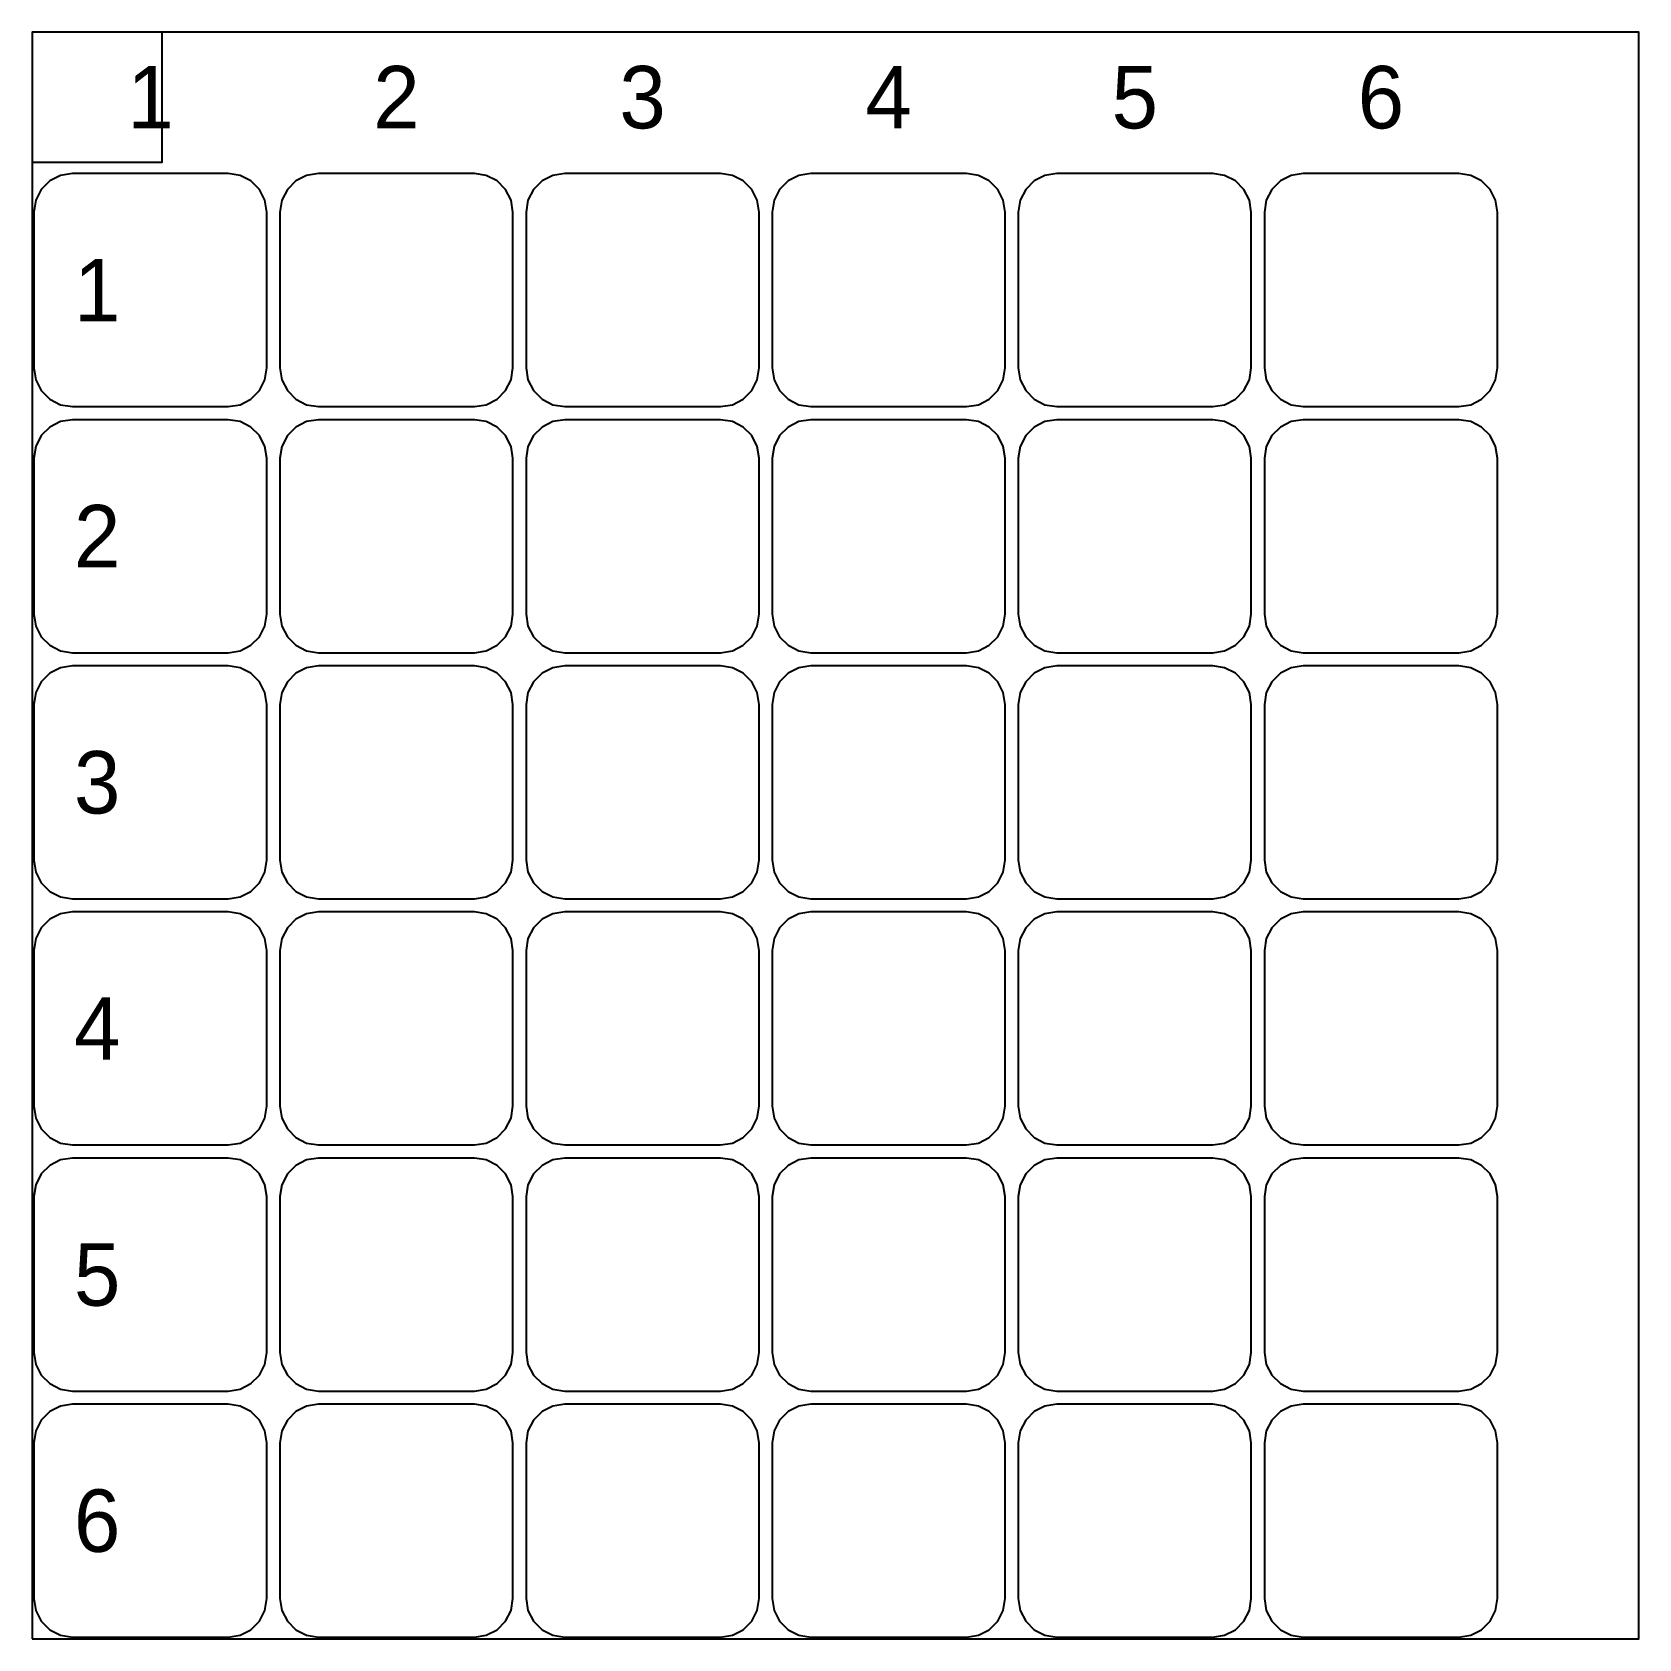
# Model space of a CAD drawing. Extents: x 0 to 200, y 0 to 200.
import ezdxf
from ezdxf.enums import TextEntityAlignment as Align

# ---------------------------------------------------------------- set-up
doc = ezdxf.new("R2010")
doc.units = 0

msp = doc.modelspace()

# ---------------------------------------------------------------- linework, layer by layer
for points in [[(0, 0), (200, 0), (200, 200), (0, 200)], [(0, 183.810687), (16.189313, 183.810687), (16.189313, 200), (0, 200)], [(29.217557, 177.59313), (28.982629, 179.076411), (28.300839, 180.414499), (27.238926, 181.476411), (25.900839, 182.158201), (24.417557, 182.39313), (5.017557, 182.39313), (3.534276, 182.158201), (2.196188, 181.476411), (1.134276, 180.414499), (0.452486, 179.076411), (0.217557, 177.59313), (0.217557, 158.19313), (0.452486, 156.709848), (1.134276, 155.371761), (2.196188, 154.309848), (3.534276, 153.628058), (5.017557, 153.39313), (24.417557, 153.39313), (25.900839, 153.628058), (27.238926, 154.309848), (28.300839, 155.371761), (28.982629, 156.709848), (29.217557, 158.19313)], [(59.852672, 177.59313), (59.617743, 179.076411), (58.935953, 180.414499), (57.874041, 181.476411), (56.535953, 182.158201), (55.052672, 182.39313), (35.652672, 182.39313), (34.16939, 182.158201), (32.831303, 181.476411), (31.76939, 180.414499), (31.0876, 179.076411), (30.852672, 177.59313), (30.852672, 158.19313), (31.0876, 156.709848), (31.76939, 155.371761), (32.831303, 154.309848), (34.16939, 153.628058), (35.652672, 153.39313), (55.052672, 153.39313), (56.535953, 153.628058), (57.874041, 154.309848), (58.935953, 155.371761), (59.617743, 156.709848), (59.852672, 158.19313)], [(90.487786, 177.59313), (90.252858, 179.076411), (89.571068, 180.414499), (88.509155, 181.476411), (87.171068, 182.158201), (85.687786, 182.39313), (66.287786, 182.39313), (64.804505, 182.158201), (63.466417, 181.476411), (62.404505, 180.414499), (61.722715, 179.076411), (61.487786, 177.59313), (61.487786, 158.19313), (61.722715, 156.709848), (62.404505, 155.371761), (63.466417, 154.309848), (64.804505, 153.628058), (66.287786, 153.39313), (85.687786, 153.39313), (87.171068, 153.628058), (88.509155, 154.309848), (89.571068, 155.371761), (90.252858, 156.709848), (90.487786, 158.19313)], [(121.122901, 177.59313), (120.887972, 179.076411), (120.206182, 180.414499), (119.14427, 181.476411), (117.806182, 182.158201), (116.322901, 182.39313), (96.922901, 182.39313), (95.439619, 182.158201), (94.101532, 181.476411), (93.039619, 180.414499), (92.357829, 179.076411), (92.122901, 177.59313), (92.122901, 158.19313), (92.357829, 156.709848), (93.039619, 155.371761), (94.101532, 154.309848), (95.439619, 153.628058), (96.922901, 153.39313), (116.322901, 153.39313), (117.806182, 153.628058), (119.14427, 154.309848), (120.206182, 155.371761), (120.887972, 156.709848), (121.122901, 158.19313)], [(151.758015, 177.59313), (151.523087, 179.076411), (150.841297, 180.414499), (149.779384, 181.476411), (148.441297, 182.158201), (146.958015, 182.39313), (127.558015, 182.39313), (126.074734, 182.158201), (124.736646, 181.476411), (123.674734, 180.414499), (122.992944, 179.076411), (122.758015, 177.59313), (122.758015, 158.19313), (122.992944, 156.709848), (123.674734, 155.371761), (124.736646, 154.309848), (126.074734, 153.628058), (127.558015, 153.39313), (146.958015, 153.39313), (148.441297, 153.628058), (149.779384, 154.309848), (150.841297, 155.371761), (151.523087, 156.709848), (151.758015, 158.19313)], [(182.39313, 177.59313), (182.158201, 179.076411), (181.476411, 180.414499), (180.414499, 181.476411), (179.076411, 182.158201), (177.59313, 182.39313), (158.19313, 182.39313), (156.709848, 182.158201), (155.371761, 181.476411), (154.309848, 180.414499), (153.628058, 179.076411), (153.39313, 177.59313), (153.39313, 158.19313), (153.628058, 156.709848), (154.309848, 155.371761), (155.371761, 154.309848), (156.709848, 153.628058), (158.19313, 153.39313), (177.59313, 153.39313), (179.076411, 153.628058), (180.414499, 154.309848), (181.476411, 155.371761), (182.158201, 156.709848), (182.39313, 158.19313)], [(29.217557, 146.958015), (28.982629, 148.441297), (28.300839, 149.779384), (27.238926, 150.841297), (25.900839, 151.523087), (24.417557, 151.758015), (5.017557, 151.758015), (3.534276, 151.523087), (2.196188, 150.841297), (1.134276, 149.779384), (0.452486, 148.441297), (0.217557, 146.958015), (0.217557, 127.558015), (0.452486, 126.074734), (1.134276, 124.736646), (2.196188, 123.674734), (3.534276, 122.992944), (5.017557, 122.758015), (24.417557, 122.758015), (25.900839, 122.992944), (27.238926, 123.674734), (28.300839, 124.736646), (28.982629, 126.074734), (29.217557, 127.558015)], [(59.852672, 146.958015), (59.617743, 148.441297), (58.935953, 149.779384), (57.874041, 150.841297), (56.535953, 151.523087), (55.052672, 151.758015), (35.652672, 151.758015), (34.16939, 151.523087), (32.831303, 150.841297), (31.76939, 149.779384), (31.0876, 148.441297), (30.852672, 146.958015), (30.852672, 127.558015), (31.0876, 126.074734), (31.76939, 124.736646), (32.831303, 123.674734), (34.16939, 122.992944), (35.652672, 122.758015), (55.052672, 122.758015), (56.535953, 122.992944), (57.874041, 123.674734), (58.935953, 124.736646), (59.617743, 126.074734), (59.852672, 127.558015)], [(90.487786, 146.958015), (90.252858, 148.441297), (89.571068, 149.779384), (88.509155, 150.841297), (87.171068, 151.523087), (85.687786, 151.758015), (66.287786, 151.758015), (64.804505, 151.523087), (63.466417, 150.841297), (62.404505, 149.779384), (61.722715, 148.441297), (61.487786, 146.958015), (61.487786, 127.558015), (61.722715, 126.074734), (62.404505, 124.736646), (63.466417, 123.674734), (64.804505, 122.992944), (66.287786, 122.758015), (85.687786, 122.758015), (87.171068, 122.992944), (88.509155, 123.674734), (89.571068, 124.736646), (90.252858, 126.074734), (90.487786, 127.558015)], [(121.122901, 146.958015), (120.887972, 148.441297), (120.206182, 149.779384), (119.14427, 150.841297), (117.806182, 151.523087), (116.322901, 151.758015), (96.922901, 151.758015), (95.439619, 151.523087), (94.101532, 150.841297), (93.039619, 149.779384), (92.357829, 148.441297), (92.122901, 146.958015), (92.122901, 127.558015), (92.357829, 126.074734), (93.039619, 124.736646), (94.101532, 123.674734), (95.439619, 122.992944), (96.922901, 122.758015), (116.322901, 122.758015), (117.806182, 122.992944), (119.14427, 123.674734), (120.206182, 124.736646), (120.887972, 126.074734), (121.122901, 127.558015)], [(151.758015, 146.958015), (151.523087, 148.441297), (150.841297, 149.779384), (149.779384, 150.841297), (148.441297, 151.523087), (146.958015, 151.758015), (127.558015, 151.758015), (126.074734, 151.523087), (124.736646, 150.841297), (123.674734, 149.779384), (122.992944, 148.441297), (122.758015, 146.958015), (122.758015, 127.558015), (122.992944, 126.074734), (123.674734, 124.736646), (124.736646, 123.674734), (126.074734, 122.992944), (127.558015, 122.758015), (146.958015, 122.758015), (148.441297, 122.992944), (149.779384, 123.674734), (150.841297, 124.736646), (151.523087, 126.074734), (151.758015, 127.558015)], [(182.39313, 146.958015), (182.158201, 148.441297), (181.476411, 149.779384), (180.414499, 150.841297), (179.076411, 151.523087), (177.59313, 151.758015), (158.19313, 151.758015), (156.709848, 151.523087), (155.371761, 150.841297), (154.309848, 149.779384), (153.628058, 148.441297), (153.39313, 146.958015), (153.39313, 127.558015), (153.628058, 126.074734), (154.309848, 124.736646), (155.371761, 123.674734), (156.709848, 122.992944), (158.19313, 122.758015), (177.59313, 122.758015), (179.076411, 122.992944), (180.414499, 123.674734), (181.476411, 124.736646), (182.158201, 126.074734), (182.39313, 127.558015)], [(29.217557, 116.322901), (28.982629, 117.806182), (28.300839, 119.14427), (27.238926, 120.206182), (25.900839, 120.887972), (24.417557, 121.122901), (5.017557, 121.122901), (3.534276, 120.887972), (2.196188, 120.206182), (1.134276, 119.14427), (0.452486, 117.806182), (0.217557, 116.322901), (0.217557, 96.922901), (0.452486, 95.439619), (1.134276, 94.101532), (2.196188, 93.039619), (3.534276, 92.357829), (5.017557, 92.122901), (24.417557, 92.122901), (25.900839, 92.357829), (27.238926, 93.039619), (28.300839, 94.101532), (28.982629, 95.439619), (29.217557, 96.922901)], [(59.852672, 116.322901), (59.617743, 117.806182), (58.935953, 119.14427), (57.874041, 120.206182), (56.535953, 120.887972), (55.052672, 121.122901), (35.652672, 121.122901), (34.16939, 120.887972), (32.831303, 120.206182), (31.76939, 119.14427), (31.0876, 117.806182), (30.852672, 116.322901), (30.852672, 96.922901), (31.0876, 95.439619), (31.76939, 94.101532), (32.831303, 93.039619), (34.16939, 92.357829), (35.652672, 92.122901), (55.052672, 92.122901), (56.535953, 92.357829), (57.874041, 93.039619), (58.935953, 94.101532), (59.617743, 95.439619), (59.852672, 96.922901)], [(90.487786, 116.322901), (90.252858, 117.806182), (89.571068, 119.14427), (88.509155, 120.206182), (87.171068, 120.887972), (85.687786, 121.122901), (66.287786, 121.122901), (64.804505, 120.887972), (63.466417, 120.206182), (62.404505, 119.14427), (61.722715, 117.806182), (61.487786, 116.322901), (61.487786, 96.922901), (61.722715, 95.439619), (62.404505, 94.101532), (63.466417, 93.039619), (64.804505, 92.357829), (66.287786, 92.122901), (85.687786, 92.122901), (87.171068, 92.357829), (88.509155, 93.039619), (89.571068, 94.101532), (90.252858, 95.439619), (90.487786, 96.922901)], [(121.122901, 116.322901), (120.887972, 117.806182), (120.206182, 119.14427), (119.14427, 120.206182), (117.806182, 120.887972), (116.322901, 121.122901), (96.922901, 121.122901), (95.439619, 120.887972), (94.101532, 120.206182), (93.039619, 119.14427), (92.357829, 117.806182), (92.122901, 116.322901), (92.122901, 96.922901), (92.357829, 95.439619), (93.039619, 94.101532), (94.101532, 93.039619), (95.439619, 92.357829), (96.922901, 92.122901), (116.322901, 92.122901), (117.806182, 92.357829), (119.14427, 93.039619), (120.206182, 94.101532), (120.887972, 95.439619), (121.122901, 96.922901)], [(151.758015, 116.322901), (151.523087, 117.806182), (150.841297, 119.14427), (149.779384, 120.206182), (148.441297, 120.887972), (146.958015, 121.122901), (127.558015, 121.122901), (126.074734, 120.887972), (124.736646, 120.206182), (123.674734, 119.14427), (122.992944, 117.806182), (122.758015, 116.322901), (122.758015, 96.922901), (122.992944, 95.439619), (123.674734, 94.101532), (124.736646, 93.039619), (126.074734, 92.357829), (127.558015, 92.122901), (146.958015, 92.122901), (148.441297, 92.357829), (149.779384, 93.039619), (150.841297, 94.101532), (151.523087, 95.439619), (151.758015, 96.922901)], [(182.39313, 116.322901), (182.158201, 117.806182), (181.476411, 119.14427), (180.414499, 120.206182), (179.076411, 120.887972), (177.59313, 121.122901), (158.19313, 121.122901), (156.709848, 120.887972), (155.371761, 120.206182), (154.309848, 119.14427), (153.628058, 117.806182), (153.39313, 116.322901), (153.39313, 96.922901), (153.628058, 95.439619), (154.309848, 94.101532), (155.371761, 93.039619), (156.709848, 92.357829), (158.19313, 92.122901), (177.59313, 92.122901), (179.076411, 92.357829), (180.414499, 93.039619), (181.476411, 94.101532), (182.158201, 95.439619), (182.39313, 96.922901)], [(29.217557, 85.687786), (28.982629, 87.171068), (28.300839, 88.509155), (27.238926, 89.571068), (25.900839, 90.252858), (24.417557, 90.487786), (5.017557, 90.487786), (3.534276, 90.252858), (2.196188, 89.571068), (1.134276, 88.509155), (0.452486, 87.171068), (0.217557, 85.687786), (0.217557, 66.287786), (0.452486, 64.804505), (1.134276, 63.466417), (2.196188, 62.404505), (3.534276, 61.722715), (5.017557, 61.487786), (24.417557, 61.487786), (25.900839, 61.722715), (27.238926, 62.404505), (28.300839, 63.466417), (28.982629, 64.804505), (29.217557, 66.287786)], [(59.852672, 85.687786), (59.617743, 87.171068), (58.935953, 88.509155), (57.874041, 89.571068), (56.535953, 90.252858), (55.052672, 90.487786), (35.652672, 90.487786), (34.16939, 90.252858), (32.831303, 89.571068), (31.76939, 88.509155), (31.0876, 87.171068), (30.852672, 85.687786), (30.852672, 66.287786), (31.0876, 64.804505), (31.76939, 63.466417), (32.831303, 62.404505), (34.16939, 61.722715), (35.652672, 61.487786), (55.052672, 61.487786), (56.535953, 61.722715), (57.874041, 62.404505), (58.935953, 63.466417), (59.617743, 64.804505), (59.852672, 66.287786)], [(90.487786, 85.687786), (90.252858, 87.171068), (89.571068, 88.509155), (88.509155, 89.571068), (87.171068, 90.252858), (85.687786, 90.487786), (66.287786, 90.487786), (64.804505, 90.252858), (63.466417, 89.571068), (62.404505, 88.509155), (61.722715, 87.171068), (61.487786, 85.687786), (61.487786, 66.287786), (61.722715, 64.804505), (62.404505, 63.466417), (63.466417, 62.404505), (64.804505, 61.722715), (66.287786, 61.487786), (85.687786, 61.487786), (87.171068, 61.722715), (88.509155, 62.404505), (89.571068, 63.466417), (90.252858, 64.804505), (90.487786, 66.287786)], [(121.122901, 85.687786), (120.887972, 87.171068), (120.206182, 88.509155), (119.14427, 89.571068), (117.806182, 90.252858), (116.322901, 90.487786), (96.922901, 90.487786), (95.439619, 90.252858), (94.101532, 89.571068), (93.039619, 88.509155), (92.357829, 87.171068), (92.122901, 85.687786), (92.122901, 66.287786), (92.357829, 64.804505), (93.039619, 63.466417), (94.101532, 62.404505), (95.439619, 61.722715), (96.922901, 61.487786), (116.322901, 61.487786), (117.806182, 61.722715), (119.14427, 62.404505), (120.206182, 63.466417), (120.887972, 64.804505), (121.122901, 66.287786)], [(151.758015, 85.687786), (151.523087, 87.171068), (150.841297, 88.509155), (149.779384, 89.571068), (148.441297, 90.252858), (146.958015, 90.487786), (127.558015, 90.487786), (126.074734, 90.252858), (124.736646, 89.571068), (123.674734, 88.509155), (122.992944, 87.171068), (122.758015, 85.687786), (122.758015, 66.287786), (122.992944, 64.804505), (123.674734, 63.466417), (124.736646, 62.404505), (126.074734, 61.722715), (127.558015, 61.487786), (146.958015, 61.487786), (148.441297, 61.722715), (149.779384, 62.404505), (150.841297, 63.466417), (151.523087, 64.804505), (151.758015, 66.287786)], [(182.39313, 85.687786), (182.158201, 87.171068), (181.476411, 88.509155), (180.414499, 89.571068), (179.076411, 90.252858), (177.59313, 90.487786), (158.19313, 90.487786), (156.709848, 90.252858), (155.371761, 89.571068), (154.309848, 88.509155), (153.628058, 87.171068), (153.39313, 85.687786), (153.39313, 66.287786), (153.628058, 64.804505), (154.309848, 63.466417), (155.371761, 62.404505), (156.709848, 61.722715), (158.19313, 61.487786), (177.59313, 61.487786), (179.076411, 61.722715), (180.414499, 62.404505), (181.476411, 63.466417), (182.158201, 64.804505), (182.39313, 66.287786)], [(29.217557, 55.052672), (28.982629, 56.535953), (28.300839, 57.874041), (27.238926, 58.935953), (25.900839, 59.617743), (24.417557, 59.852672), (5.017557, 59.852672), (3.534276, 59.617743), (2.196188, 58.935953), (1.134276, 57.874041), (0.452486, 56.535953), (0.217557, 55.052672), (0.217557, 35.652672), (0.452486, 34.16939), (1.134276, 32.831303), (2.196188, 31.76939), (3.534276, 31.0876), (5.017557, 30.852672), (24.417557, 30.852672), (25.900839, 31.0876), (27.238926, 31.76939), (28.300839, 32.831303), (28.982629, 34.16939), (29.217557, 35.652672)], [(59.852672, 55.052672), (59.617743, 56.535953), (58.935953, 57.874041), (57.874041, 58.935953), (56.535953, 59.617743), (55.052672, 59.852672), (35.652672, 59.852672), (34.16939, 59.617743), (32.831303, 58.935953), (31.76939, 57.874041), (31.0876, 56.535953), (30.852672, 55.052672), (30.852672, 35.652672), (31.0876, 34.16939), (31.76939, 32.831303), (32.831303, 31.76939), (34.16939, 31.0876), (35.652672, 30.852672), (55.052672, 30.852672), (56.535953, 31.0876), (57.874041, 31.76939), (58.935953, 32.831303), (59.617743, 34.16939), (59.852672, 35.652672)], [(90.487786, 55.052672), (90.252858, 56.535953), (89.571068, 57.874041), (88.509155, 58.935953), (87.171068, 59.617743), (85.687786, 59.852672), (66.287786, 59.852672), (64.804505, 59.617743), (63.466417, 58.935953), (62.404505, 57.874041), (61.722715, 56.535953), (61.487786, 55.052672), (61.487786, 35.652672), (61.722715, 34.16939), (62.404505, 32.831303), (63.466417, 31.76939), (64.804505, 31.0876), (66.287786, 30.852672), (85.687786, 30.852672), (87.171068, 31.0876), (88.509155, 31.76939), (89.571068, 32.831303), (90.252858, 34.16939), (90.487786, 35.652672)], [(121.122901, 55.052672), (120.887972, 56.535953), (120.206182, 57.874041), (119.14427, 58.935953), (117.806182, 59.617743), (116.322901, 59.852672), (96.922901, 59.852672), (95.439619, 59.617743), (94.101532, 58.935953), (93.039619, 57.874041), (92.357829, 56.535953), (92.122901, 55.052672), (92.122901, 35.652672), (92.357829, 34.16939), (93.039619, 32.831303), (94.101532, 31.76939), (95.439619, 31.0876), (96.922901, 30.852672), (116.322901, 30.852672), (117.806182, 31.0876), (119.14427, 31.76939), (120.206182, 32.831303), (120.887972, 34.16939), (121.122901, 35.652672)], [(151.758015, 55.052672), (151.523087, 56.535953), (150.841297, 57.874041), (149.779384, 58.935953), (148.441297, 59.617743), (146.958015, 59.852672), (127.558015, 59.852672), (126.074734, 59.617743), (124.736646, 58.935953), (123.674734, 57.874041), (122.992944, 56.535953), (122.758015, 55.052672), (122.758015, 35.652672), (122.992944, 34.16939), (123.674734, 32.831303), (124.736646, 31.76939), (126.074734, 31.0876), (127.558015, 30.852672), (146.958015, 30.852672), (148.441297, 31.0876), (149.779384, 31.76939), (150.841297, 32.831303), (151.523087, 34.16939), (151.758015, 35.652672)], [(182.39313, 55.052672), (182.158201, 56.535953), (181.476411, 57.874041), (180.414499, 58.935953), (179.076411, 59.617743), (177.59313, 59.852672), (158.19313, 59.852672), (156.709848, 59.617743), (155.371761, 58.935953), (154.309848, 57.874041), (153.628058, 56.535953), (153.39313, 55.052672), (153.39313, 35.652672), (153.628058, 34.16939), (154.309848, 32.831303), (155.371761, 31.76939), (156.709848, 31.0876), (158.19313, 30.852672), (177.59313, 30.852672), (179.076411, 31.0876), (180.414499, 31.76939), (181.476411, 32.831303), (182.158201, 34.16939), (182.39313, 35.652672)], [(29.217557, 24.417557), (28.982629, 25.900839), (28.300839, 27.238926), (27.238926, 28.300839), (25.900839, 28.982629), (24.417557, 29.217557), (5.017557, 29.217557), (3.534276, 28.982629), (2.196188, 28.300839), (1.134276, 27.238926), (0.452486, 25.900839), (0.217557, 24.417557), (0.217557, 5.017557), (0.452486, 3.534276), (1.134276, 2.196188), (2.196188, 1.134276), (3.534276, 0.452486), (5.017557, 0.217557), (24.417557, 0.217557), (25.900839, 0.452486), (27.238926, 1.134276), (28.300839, 2.196188), (28.982629, 3.534276), (29.217557, 5.017557)], [(59.852672, 24.417557), (59.617743, 25.900839), (58.935953, 27.238926), (57.874041, 28.300839), (56.535953, 28.982629), (55.052672, 29.217557), (35.652672, 29.217557), (34.16939, 28.982629), (32.831303, 28.300839), (31.76939, 27.238926), (31.0876, 25.900839), (30.852672, 24.417557), (30.852672, 5.017557), (31.0876, 3.534276), (31.76939, 2.196188), (32.831303, 1.134276), (34.16939, 0.452486), (35.652672, 0.217557), (55.052672, 0.217557), (56.535953, 0.452486), (57.874041, 1.134276), (58.935953, 2.196188), (59.617743, 3.534276), (59.852672, 5.017557)], [(90.487786, 24.417557), (90.252858, 25.900839), (89.571068, 27.238926), (88.509155, 28.300839), (87.171068, 28.982629), (85.687786, 29.217557), (66.287786, 29.217557), (64.804505, 28.982629), (63.466417, 28.300839), (62.404505, 27.238926), (61.722715, 25.900839), (61.487786, 24.417557), (61.487786, 5.017557), (61.722715, 3.534276), (62.404505, 2.196188), (63.466417, 1.134276), (64.804505, 0.452486), (66.287786, 0.217557), (85.687786, 0.217557), (87.171068, 0.452486), (88.509155, 1.134276), (89.571068, 2.196188), (90.252858, 3.534276), (90.487786, 5.017557)], [(121.122901, 24.417557), (120.887972, 25.900839), (120.206182, 27.238926), (119.14427, 28.300839), (117.806182, 28.982629), (116.322901, 29.217557), (96.922901, 29.217557), (95.439619, 28.982629), (94.101532, 28.300839), (93.039619, 27.238926), (92.357829, 25.900839), (92.122901, 24.417557), (92.122901, 5.017557), (92.357829, 3.534276), (93.039619, 2.196188), (94.101532, 1.134276), (95.439619, 0.452486), (96.922901, 0.217557), (116.322901, 0.217557), (117.806182, 0.452486), (119.14427, 1.134276), (120.206182, 2.196188), (120.887972, 3.534276), (121.122901, 5.017557)], [(151.758015, 24.417557), (151.523087, 25.900839), (150.841297, 27.238926), (149.779384, 28.300839), (148.441297, 28.982629), (146.958015, 29.217557), (127.558015, 29.217557), (126.074734, 28.982629), (124.736646, 28.300839), (123.674734, 27.238926), (122.992944, 25.900839), (122.758015, 24.417557), (122.758015, 5.017557), (122.992944, 3.534276), (123.674734, 2.196188), (124.736646, 1.134276), (126.074734, 0.452486), (127.558015, 0.217557), (146.958015, 0.217557), (148.441297, 0.452486), (149.779384, 1.134276), (150.841297, 2.196188), (151.523087, 3.534276), (151.758015, 5.017557)], [(182.39313, 24.417557), (182.158201, 25.900839), (181.476411, 27.238926), (180.414499, 28.300839), (179.076411, 28.982629), (177.59313, 29.217557), (158.19313, 29.217557), (156.709848, 28.982629), (155.371761, 28.300839), (154.309848, 27.238926), (153.628058, 25.900839), (153.39313, 24.417557), (153.39313, 5.017557), (153.628058, 3.534276), (154.309848, 2.196188), (155.371761, 1.134276), (156.709848, 0.452486), (158.19313, 0.217557), (177.59313, 0.217557), (179.076411, 0.452486), (180.414499, 1.134276), (181.476411, 2.196188), (182.158201, 3.534276), (182.39313, 5.017557)]]:
    msp.add_lwpolyline(points, close=True)

# ---------------------------------------------------------------- texts
for s, p in [('1', (14.717557, 191.905344)), ('2', (45.352672, 191.905344)), ('3', (75.987786, 191.905344)), ('4', (106.622901, 191.905344)), ('5', (137.258015, 191.905344)), ('6', (167.89313, 191.905344)), ('1', (8.094656, 167.89313)), ('2', (8.094656, 137.258015)), ('3', (8.094656, 106.622901)), ('4', (8.094656, 75.987786)), ('5', (8.094656, 45.352672)), ('6', (8.094656, 14.717557))]:
    msp.add_text(s, height=7.77087).set_placement(p, align=Align.MIDDLE_CENTER)

doc.saveas('drawing.dxf')
